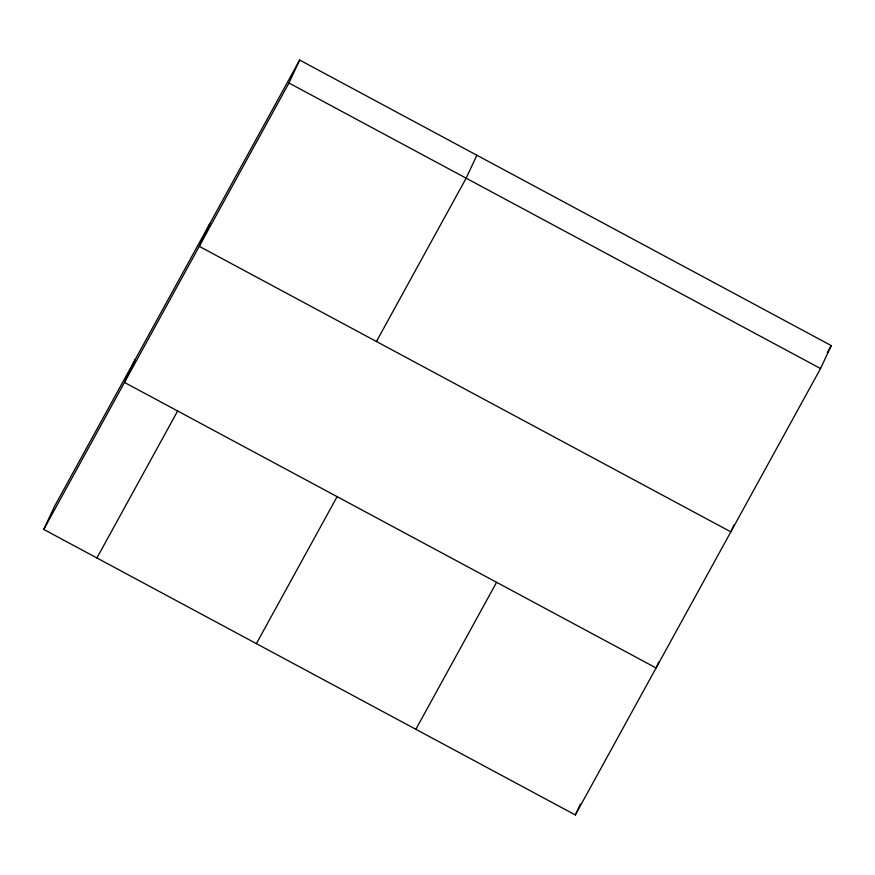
<?xml version="1.0" encoding="UTF-8"?>
<svg xmlns="http://www.w3.org/2000/svg" width="875" height="875" viewBox="0 0 875 875"><rect width="100%" height="100%" fill="white"/><g stroke="black" fill="none" stroke-linecap="round" stroke-linejoin="round"><path stroke-width="1.31" d="M43.75 529.419L54.458 506.461L299.666 60.047L831.25 345.581L820.542 368.539L575.334 814.953L43.75 529.419L288.958 83.016L299.666 60.047M135.198 359.472L124.491 382.441L656.075 667.964L658.897 661.916M209.956 223.366L199.248 246.334L730.833 531.858L734.212 524.606M476.864 155.225L466.145 178.194L376.436 341.512M575.334 814.953L580.409 804.07M96.906 557.977L177.647 410.988M256.386 643.628L337.127 496.65M415.866 729.291L496.595 582.302M827.323 352.734L831.25 345.581M288.958 83.016L820.542 368.539"/></g></svg>
